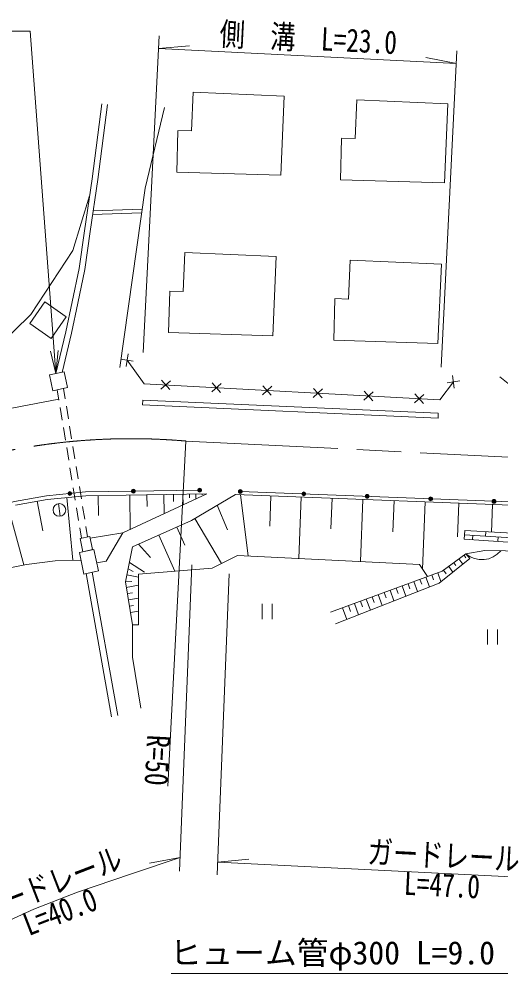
# Model space of a CAD drawing. Units: millimetres at full size, sheet at 1:1000; details may follow other scales. Extents: x 40000 to 680000, y 20000 to 380000.
# Drawn here: x 484923 to 522887, y 242850 to 318062 of the extents above; entities that cross this region are included whole.
import ezdxf
from ezdxf.enums import TextEntityAlignment as Align

# ---------------------------------------------------------------- set-up
doc = ezdxf.new("R2010")
doc.units = ezdxf.units.MM
doc.header["$LTSCALE"] = 1000
doc.linetypes.add('CHAIN', pattern=[18.5, 12, -1.5, 3.5, -1.5])
for name, color, linetype, lineweight in [('M-BGD', 7, 'Continuous', 13), ('M-BMK', 2, 'CHAIN', 13), ('M-STR-HTXT', 7, 'Continuous', 13)]:
    doc.layers.add(name, color=color, linetype=linetype, lineweight=lineweight)
doc.styles.add('ＭＳ ゴシック', font='')
doc.styles.get('ＭＳ ゴシック').set_extended_font_data('MS Gothic')

# ---------------------------------------------------------------- blocks, each defined once
blk = doc.blocks.new('open_arrow')
at = {"color": 0, "linetype": 'Continuous', "lineweight": -2}
blk.add_lwpolyline([(7.5, 1.25), (0, 0), (7.5, -1.25)], dxfattribs=at)

msp = doc.modelspace()

# ---------------------------------------------------------------- hatches: boundary and pattern name
at = {"layer": 'M-BGD'}
for points in [[(489075, 280711, -0.41421), (488940, 280547, -0.41421), (488777, 280682, -1)], [(494070, 280877, -0.41421), (493922, 280725, -0.41421), (493770, 280873, -1)], [(499301, 280958, -0.41421), (499153, 280805, -0.41421), (499001, 280953, -1)], [(502508, 280849, -0.41421), (502352, 280705, -0.41421), (502208, 280860, -1)], [(507504, 280655, -0.41421), (507348, 280511, -0.41421), (507204, 280667, -1)], [(512500, 280462, -0.41421), (512344, 280318, -0.41421), (512200, 280474, -1)], [(517496, 280269, -0.41421), (517341, 280124, -0.41421), (517197, 280280, -1)], [(522493, 280075, -0.41421), (522337, 279931, -0.41421), (522193, 280087, -1)]]:
    msp.add_hatch(color=256, dxfattribs=at).paths.add_polyline_path(points)

# ---------------------------------------------------------------- linework, layer by layer
for p, q in [((490710, 302666), (494569, 302793)), ((490755, 302968), (494611, 303094)), ((492934, 291278), (493922, 291122)), ((493350, 290706), (493506, 291694)), ((496104, 288910), (496848, 289578)), ((496810, 288872), (496142, 289616)), ((519075, 289982), (519214, 288992)), ((522809, 289886), (523590, 289262)), ((488062, 288053), (487930, 288862)), ((488551, 288157), (488420, 288966)), ((500098, 288693), (500843, 289361)), ((500804, 288655), (500137, 289399)), ((504092, 288476), (504837, 289144)), ((504798, 288438), (504131, 289182)), ((508086, 288259), (508831, 288927)), ((508792, 288220), (508125, 288965)), ((518650, 289417), (519640, 289556)), ((512080, 288042), (512825, 288709)), ((512787, 288003), (512119, 288748)), ((516075, 287825), (516819, 288492)), ((516781, 287786), (516113, 288531)), ((488319, 286474), (488158, 287461)), ((488808, 286578), (488648, 287565)), ((517939, 286637), (494652, 287679)), ((488576, 284895), (488415, 285882)), ((489065, 284999), (488905, 285986)), ((488832, 283316), (488672, 284303)), ((489322, 283419), (489162, 284406)), ((489579, 281840), (489418, 282827)), ((489089, 281736), (488929, 282723)), ((489346, 280157), (489186, 281144)), ((489836, 280261), (489675, 281248)), ((493645, 280571), (493686, 277876)), ((494992, 280591), (495006, 279660)), ((496339, 280612), (496362, 279114)), ((497089, 280624), (497097, 280069)), ((497838, 280635), (497851, 279802)), ((498338, 280643), (498342, 280350)), ((498838, 280651), (498844, 280261)), ((499338, 280658), (499339, 280579)), ((502360, 280604), (502961, 275764)), ((486355, 280078), (486781, 277764)), ((488038, 279897), (488158, 278904)), ((488688, 280372), (489169, 275432)), ((491163, 280533), (491187, 278971)), ((504761, 280511), (504668, 278111)), ((507161, 280418), (506974, 275565)), ((509588, 280324), (509494, 277898)), ((512015, 280231), (511825, 275325)), ((514468, 280136), (514373, 277683)), ((516921, 280041), (516716, 274743)), ((519570, 279938), (519467, 277289)), ((522219, 279836), (522135, 277659)), ((484052, 279604), (485285, 275061)), ((489603, 278578), (489442, 279565)), ((490093, 278682), (489932, 279669)), ((500534, 279768), (501345, 277826)), ((498764, 278714), (500873, 275173)), ((489831, 277176), (489699, 277986)), ((490321, 277280), (490189, 278090)), ((490526, 277163), (493088, 277599)), ((497356, 278048), (497990, 276624)), ((521695, 277683), (521674, 277338)), ((495931, 277413), (497201, 274565)), ((520023, 277441), (528660, 276904)), ((520676, 277400), (520655, 277063)), ((522672, 277276), (522650, 276925)), ((494325, 276697), (495272, 275642)), ((519579, 275535), (519879, 275124)), ((519984, 275829), (520133, 275623)), ((493514, 274771), (493915, 274549)), ((493615, 275261), (494798, 274485)), ((518366, 274652), (518582, 274357)), ((518771, 274946), (519095, 274501)), ((519175, 275241), (519337, 275018)), ((490198, 274383), (492203, 263112)), ((490687, 274486), (492695, 263199)), ((493313, 273792), (493815, 273772)), ((493414, 274281), (494340, 274092)), ((516506, 273931), (516650, 273539)), ((516975, 274103), (517256, 273340)), ((517445, 274276), (517585, 273894)), ((517914, 274448), (518166, 273762)), ((493370, 273299), (494340, 273462)), ((514159, 273069), (514463, 272241)), ((514629, 273241), (514781, 272828)), ((515098, 273414), (515394, 272608)), ((515567, 273586), (515715, 273183)), ((516037, 273759), (516325, 272974)), ((493453, 272806), (493855, 272873)), ((493536, 272313), (494339, 272448)), ((512282, 272380), (512602, 271508)), ((512751, 272552), (512911, 272116)), ((513221, 272724), (513533, 271875)), ((513690, 272897), (513846, 272472)), ((493619, 271820), (493937, 271873)), ((504066, 271992), (504066, 270792)), ((504866, 271992), (504866, 270792)), ((510405, 271690), (510740, 270776)), ((510874, 271862), (511042, 271405)), ((511343, 272035), (511671, 271142)), ((511813, 272207), (511977, 271761)), ((493702, 271327), (494339, 271434)), ((521819, 269985), (521819, 268785)), ((522619, 269985), (522619, 268785))]:
    msp.add_line(p, q, dxfattribs=at)
for points in [[(497438, 309266), (497340, 306008), (505546, 305761), (505818, 312001), (498630, 312314), (498497, 309256), (497438, 309288)], [(487825, 290132), (488615, 293420), (489116, 295785), (489667, 298417), (490066, 301391), (490674, 305482), (491444, 311390)], [(510337, 308664), (510239, 305405), (518445, 305158), (518718, 311398), (511530, 311712), (511397, 308654), (510338, 308685)], [(488313, 290236), (489054, 293321), (489557, 295693), (490111, 298341), (490511, 301328), (491120, 305420), (491891, 311332)], [(492861, 290613), (494844, 304755), (496370, 311099)], [(476637, 285786), (485839, 294795), (489157, 299843), (490474, 304134)], [(496802, 296620), (496704, 293362), (504911, 293115), (505183, 299355), (497995, 299669), (497862, 296610), (496803, 296642)], [(509812, 296018), (509714, 292760), (517921, 292513), (518193, 298753), (511005, 299066), (510872, 296008), (509813, 296040)], [(493428, 291200), (494784, 289336), (518077, 288070), (519145, 289487)], [(377185, 264273), (384407, 263772), (389204, 263772), (393070, 264173), (399777, 265824), (403178, 266499), (409526, 266953), (413342, 266848), (418493, 266298), (427539, 264702), (431176, 264351), (434412, 264351), (437088, 264579), (440058, 265069), (443767, 266362), (449536, 269029), (456055, 273004), (461391, 276796), (467207, 280889), (472265, 284118), (476411, 285738), (483221, 287199), (488051, 288119)], [(494652, 287679), (494664, 288048), (517956, 287013), (517939, 286637)], [(499151, 280955), (490166, 280817), (487086, 280518), (484572, 280056), (482125, 279392), (478587, 278156), (476501, 277291), (474716, 276475), (470961, 274623), (467350, 272486), (461709, 268855)], [(491039, 275227), (491778, 275357), (493088, 277599), (499715, 280664), (490182, 280518), (487128, 280220), (484638, 279763)], [(494524, 263789), (493867, 267788), (493867, 270340), (493299, 273723), (493868, 276494), (498511, 278563), (501963, 280620)], [(545743, 275418), (553752, 267262), (551613, 273732), (550469, 275644), (548471, 277619), (545256, 278098), (538937, 278845), (527743, 279622), (501963, 280620)], [(548589, 277854), (545289, 278346), (538961, 279093), (527757, 279871), (502358, 280855)], [(533289, 268361), (530954, 272246), (524887, 276155), (521610, 276197), (520131, 275936), (518260, 274575), (509466, 271345)], [(472030, 270675), (475082, 272109), (477849, 273241), (481557, 274317), (485505, 275105), (487765, 275387), (489801, 275452)], [(493867, 270340), (494339, 270340), (494340, 274335), (500124, 274800), (502139, 275804), (516482, 275094), (517109, 274152)], [(509867, 270432), (518010, 273638), (520433, 275565), (520131, 275936)]]:
    msp.add_lwpolyline(points, dxfattribs=at)
for points in [[(485761, 294075), (487443, 292901), (488645, 294622), (486963, 295797)], [(487329, 290027), (488483, 290272), (488746, 289036), (487591, 288791)], [(520042, 277773), (520005, 277108), (528836, 276495), (528485, 277313)], [(489951, 276108), (490715, 276270), (490493, 277317), (489729, 277155)], [(489674, 276049), (490813, 276291), (491174, 274590), (490035, 274348)]]:
    msp.add_lwpolyline(points, close=True, dxfattribs=at)
for centre, radius in [((488926, 280697), 150), ((493920, 280875), 150), ((499151, 280955), 150), ((502358, 280855), 150), ((507354, 280661), 150), ((512350, 280468), 150), ((488098, 279400), 500), ((517346, 280274), 150), ((522343, 280081), 150)]:
    msp.add_circle(centre, radius, dxfattribs=at)
msp.add_arc((521386, 277441), 1960, 230.16576, 319.96641, dxfattribs=at)
at = {"layer": 'M-BMK'}
msp.add_lwpolyline([(498060, 284826), (544584, 282499), (550475, 281917), (558553, 281139), (562509, 280600), (570545, 279116)], dxfattribs=at)
msp.add_arc((493754, 235011), 50000, 85.05999, 125.1258, dxfattribs=at)
at = {"layer": 'M-STR-HTXT'}
for p, q in [((494708, 291812), (495954, 316739)), ((495905, 315740), (498350, 315960)), ((495905, 315740), (519375, 314566)), ((518178, 290638), (519425, 315565)), ((519375, 314566), (516964, 315029)), ((496650, 257636), (498060, 284826)), ((498535, 275076), (497562, 250954)), ((501485, 274354), (500537, 250659)), ((497605, 252023), (495191, 251577)), ((500577, 251659), (503022, 251878))]:
    msp.add_line(p, q, dxfattribs=at)
for points in [[(487825, 290132), (485783, 317106), (448995, 317106)], [(536180, 277215), (532065, 242892), (496903, 242892)], [(475736, 242850), (476388, 243164), (479537, 244838), (482566, 246341), (486091, 247946), (489537, 249277), (493780, 250745), (497605, 252023)], [(500577, 251659), (542136, 249580), (545914, 249207)]]:
    msp.add_lwpolyline(points, dxfattribs=at)

# ---------------------------------------------------------------- block references
at = {"layer": 'M-STR-HTXT', "xscale": 240, "yscale": 240, "rotation": 94.3}
msp.add_blockref('open_arrow', (487825, 290132), dxfattribs=at)

# ---------------------------------------------------------------- texts
at = {"layer": 'M-STR-HTXT', "style": 'ＭＳ ゴシック', "width": 0.8}
for s, rotation, p in [('側\u3000溝\u3000L=23.0', 357.137, (507637, 315102)), ('ガードレール', 357.137, (518304, 250720)), ('ガードレール', 21.12, (487833, 248563))]:
    msp.add_text(s, height=1833, rotation=rotation, dxfattribs=at).set_placement(p, align=Align.BOTTOM_CENTER)
msp.add_text('R=50', height=1833, rotation=267.033, dxfattribs=at).set_placement((496650, 257636), align=Align.TOP_RIGHT)
for s, rotation, p in [('L=47.0', 357.137, (518294, 250772)), ('L=40.0', 21.12, (487814, 248611))]:
    msp.add_text(s, height=1833, rotation=rotation, dxfattribs=at).set_placement(p, align=Align.TOP_CENTER)
at = {"layer": 'M-STR-HTXT', "style": 'ＭＳ ゴシック'}
msp.add_text('ヒューム管φ300 L=9.0', height=1833, dxfattribs=at).set_placement((522418, 243046), align=Align.BOTTOM_RIGHT)

doc.saveas('drawing.dxf')
